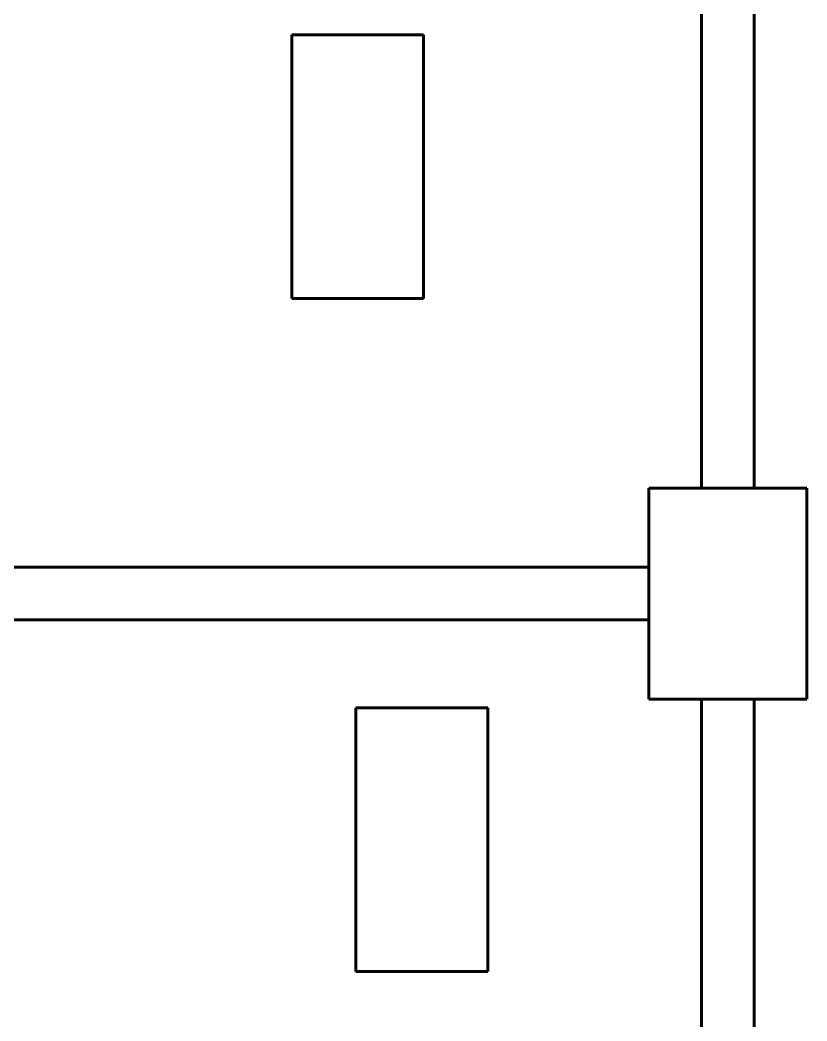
# Model space of a CAD drawing. Extents: x 0 to 297, y 0 to 292.
# Drawn here: x 266.88 to 274.34, y 165.73 to 175.23 of the extents above; entities that cross this region are included whole.
import ezdxf

# ---------------------------------------------------------------- set-up
doc = ezdxf.new("R2010")
doc.units = 0
doc.header["$MEASUREMENT"] = 0
doc.linetypes.add('K5LT_BASIC', pattern=[0])
doc.layers.add('Системный слой', color=7, linetype='Continuous')

# ---------------------------------------------------------------- blocks, each defined once
blk = doc.blocks.new('*U')
at = {"layer": 'Системный слой', "linetype": 'K5LT_BASIC', "lineweight": 60}
for p, q in [((270.7022, 175.0858), (269.4522, 175.0858)), ((269.4522, 175.0858), (269.4522, 172.5858)), ((270.7022, 172.5858), (270.7022, 175.0858)), ((269.4522, 172.5858), (270.7022, 172.5858)), ((272.8378, 170.7856), (272.8378, 168.7856)), ((274.3378, 170.7856), (272.8378, 170.7856)), ((274.3378, 168.7856), (274.3378, 170.7856)), ((272.8378, 168.7856), (274.3378, 168.7856)), ((271.31, 168.702), (270.06, 168.702)), ((270.06, 168.702), (270.06, 166.202)), ((271.31, 166.202), (271.31, 168.702)), ((270.06, 166.202), (271.31, 166.202))]:
    blk.add_line(p, q, dxfattribs=at)

msp = doc.modelspace()

# ---------------------------------------------------------------- linework, layer by layer
at = {"layer": 'Системный слой', "linetype": 'K5LT_BASIC', "lineweight": 60}
for p, q in [((273.3378, 170.7856), (273.3378, 176.2856)), ((273.8378, 176.2856), (273.8378, 170.7856)), ((272.8378, 170.7856), (274.3378, 170.7856)), ((272.8378, 170.7856), (272.8378, 168.7856)), ((272.8378, 168.7856), (272.8378, 170.7856)), ((272.8378, 170.7856), (274.3378, 170.7856)), ((272.8378, 170.7856), (274.3378, 170.7856)), ((272.8378, 170.7856), (272.8378, 168.7856)), ((272.8378, 168.7856), (272.8378, 170.7856)), ((272.8378, 170.7856), (274.3378, 170.7856)), ((274.3378, 170.7856), (273.3378, 170.7856)), ((274.3378, 170.7856), (273.3378, 170.7856)), ((274.3378, 170.7856), (274.3378, 168.7856)), ((274.3378, 168.7856), (274.3378, 170.7856)), ((274.3378, 170.7856), (274.3378, 168.7856)), ((274.3378, 168.7856), (274.3378, 170.7856)), ((251.5885, 170.0354), (272.8381, 170.0354)), ((272.8381, 170.0354), (252.8378, 170.0354)), ((274.3378, 170.0356), (274.3378, 169.2856)), ((274.3378, 170.0356), (274.3378, 169.2856)), ((272.8378, 169.5354), (252.8378, 169.5354)), ((259.8381, 169.5354), (272.8378, 169.5354)), ((274.3378, 168.7856), (272.8378, 168.7856)), ((272.8378, 168.7856), (274.3378, 168.7856)), ((274.3378, 168.7856), (272.8378, 168.7856)), ((272.8378, 168.7856), (274.3378, 168.7856)), ((273.3378, 163.2856), (273.3378, 168.7856)), ((273.8378, 168.7856), (273.8378, 163.2856))]:
    msp.add_line(p, q, dxfattribs=at)

# ---------------------------------------------------------------- block references
at = {"layer": 'Системный слой'}
msp.add_blockref('*U', (0, 0), dxfattribs=at)
msp.add_blockref('*U', (0, 0), dxfattribs=at)
msp.add_blockref('*U', (0, 0), dxfattribs=at)
msp.add_blockref('*U', (0, 0), dxfattribs=at)
msp.add_blockref('*U', (0, 0), dxfattribs=at)
msp.add_blockref('*U', (0, 0), dxfattribs=at)
msp.add_blockref('*U', (0, 0), dxfattribs=at)
msp.add_blockref('*U', (0, 0), dxfattribs=at)
msp.add_blockref('*U', (0, 0), dxfattribs=at)
msp.add_blockref('*U', (0, 0), dxfattribs=at)
msp.add_blockref('*U', (0, 0), dxfattribs=at)
msp.add_blockref('*U', (0, 0), dxfattribs=at)
msp.add_blockref('*U', (0, 0), dxfattribs=at)
msp.add_blockref('*U', (0, 0), dxfattribs=at)
msp.add_blockref('*U', (0, 0), dxfattribs=at)
msp.add_blockref('*U', (0, 0), dxfattribs=at)
msp.add_blockref('*U', (0, 0), dxfattribs=at)
msp.add_blockref('*U', (0, 0), dxfattribs=at)
msp.add_blockref('*U', (0, 0), dxfattribs=at)
msp.add_blockref('*U', (0, 0), dxfattribs=at)
msp.add_blockref('*U', (0, 0), dxfattribs=at)
msp.add_blockref('*U', (0, 0), dxfattribs=at)
msp.add_blockref('*U', (0, 0), dxfattribs=at)
msp.add_blockref('*U', (0, 0), dxfattribs=at)
msp.add_blockref('*U', (0, 0), dxfattribs=at)
msp.add_blockref('*U', (0, 0), dxfattribs=at)
msp.add_blockref('*U', (0, 0), dxfattribs=at)
msp.add_blockref('*U', (0, 0), dxfattribs=at)
msp.add_blockref('*U', (0, 0), dxfattribs=at)
msp.add_blockref('*U', (0, 0), dxfattribs=at)
msp.add_blockref('*U', (0, 0), dxfattribs=at)
msp.add_blockref('*U', (0, 0), dxfattribs=at)
msp.add_blockref('*U', (0, 0), dxfattribs=at)
msp.add_blockref('*U', (0, 0), dxfattribs=at)
msp.add_blockref('*U', (0, 0), dxfattribs=at)
msp.add_blockref('*U', (0, 0), dxfattribs=at)
msp.add_blockref('*U', (0, 0), dxfattribs=at)
msp.add_blockref('*U', (0, 0), dxfattribs=at)
msp.add_blockref('*U', (0, 0), dxfattribs=at)
msp.add_blockref('*U', (0, 0), dxfattribs=at)
msp.add_blockref('*U', (0, 0), dxfattribs=at)
msp.add_blockref('*U', (0, 0), dxfattribs=at)
msp.add_blockref('*U', (0, 0), dxfattribs=at)
msp.add_blockref('*U', (0, 0), dxfattribs=at)
msp.add_blockref('*U', (0, 0), dxfattribs=at)
msp.add_blockref('*U', (0, 0), dxfattribs=at)
msp.add_blockref('*U', (0, 0), dxfattribs=at)
msp.add_blockref('*U', (0, 0), dxfattribs=at)
msp.add_blockref('*U', (0, 0), dxfattribs=at)
msp.add_blockref('*U', (0, 0), dxfattribs=at)
msp.add_blockref('*U', (0, 0), dxfattribs=at)
msp.add_blockref('*U', (0, 0), dxfattribs=at)
msp.add_blockref('*U', (0, 0), dxfattribs=at)
msp.add_blockref('*U', (0, 0), dxfattribs=at)
msp.add_blockref('*U', (0, 0), dxfattribs=at)
msp.add_blockref('*U', (0, 0), dxfattribs=at)
msp.add_blockref('*U', (0, 0), dxfattribs=at)
msp.add_blockref('*U', (0, 0), dxfattribs=at)
msp.add_blockref('*U', (0, 0), dxfattribs=at)
msp.add_blockref('*U', (0, 0), dxfattribs=at)
msp.add_blockref('*U', (0, 0), dxfattribs=at)
msp.add_blockref('*U', (0, 0), dxfattribs=at)
msp.add_blockref('*U', (0, 0), dxfattribs=at)
msp.add_blockref('*U', (0, 0), dxfattribs=at)
msp.add_blockref('*U', (0, 0), dxfattribs=at)
msp.add_blockref('*U', (0, 0), dxfattribs=at)
msp.add_blockref('*U', (0, 0), dxfattribs=at)
msp.add_blockref('*U', (0, 0), dxfattribs=at)
msp.add_blockref('*U', (0, 0), dxfattribs=at)
msp.add_blockref('*U', (0, 0), dxfattribs=at)
msp.add_blockref('*U', (0, 0), dxfattribs=at)
msp.add_blockref('*U', (0, 0), dxfattribs=at)
msp.add_blockref('*U', (0, 0), dxfattribs=at)
msp.add_blockref('*U', (0, 0), dxfattribs=at)
msp.add_blockref('*U', (0, 0), dxfattribs=at)
msp.add_blockref('*U', (0, 0), dxfattribs=at)
msp.add_blockref('*U', (0, 0), dxfattribs=at)
msp.add_blockref('*U', (0, 0), dxfattribs=at)
msp.add_blockref('*U', (0, 0), dxfattribs=at)
msp.add_blockref('*U', (0, 0), dxfattribs=at)
msp.add_blockref('*U', (0, 0), dxfattribs=at)
msp.add_blockref('*U', (0, 0), dxfattribs=at)
msp.add_blockref('*U', (0, 0), dxfattribs=at)
msp.add_blockref('*U', (0, 0), dxfattribs=at)
msp.add_blockref('*U', (0, 0), dxfattribs=at)
msp.add_blockref('*U', (0, 0), dxfattribs=at)
msp.add_blockref('*U', (0, 0), dxfattribs=at)
msp.add_blockref('*U', (0, 0), dxfattribs=at)
msp.add_blockref('*U', (0, 0), dxfattribs=at)
msp.add_blockref('*U', (0, 0), dxfattribs=at)
msp.add_blockref('*U', (0, 0), dxfattribs=at)
msp.add_blockref('*U', (0, 0), dxfattribs=at)
msp.add_blockref('*U', (0, 0), dxfattribs=at)
msp.add_blockref('*U', (0, 0), dxfattribs=at)
msp.add_blockref('*U', (0, 0), dxfattribs=at)
msp.add_blockref('*U', (0, 0), dxfattribs=at)
msp.add_blockref('*U', (0, 0), dxfattribs=at)
msp.add_blockref('*U', (0, 0), dxfattribs=at)
msp.add_blockref('*U', (0, 0), dxfattribs=at)
msp.add_blockref('*U', (0, 0), dxfattribs=at)
msp.add_blockref('*U', (0, 0), dxfattribs=at)
msp.add_blockref('*U', (0, 0), dxfattribs=at)
msp.add_blockref('*U', (0, 0), dxfattribs=at)
msp.add_blockref('*U', (0, 0), dxfattribs=at)
msp.add_blockref('*U', (0, 0), dxfattribs=at)
msp.add_blockref('*U', (0, 0), dxfattribs=at)
msp.add_blockref('*U', (0, 0), dxfattribs=at)
msp.add_blockref('*U', (0, 0), dxfattribs=at)
msp.add_blockref('*U', (0, 0), dxfattribs=at)
msp.add_blockref('*U', (0, 0), dxfattribs=at)
msp.add_blockref('*U', (0, 0), dxfattribs=at)
msp.add_blockref('*U', (0, 0), dxfattribs=at)
msp.add_blockref('*U', (0, 0), dxfattribs=at)
msp.add_blockref('*U', (0, 0), dxfattribs=at)
msp.add_blockref('*U', (0, 0), dxfattribs=at)
msp.add_blockref('*U', (0, 0), dxfattribs=at)
msp.add_blockref('*U', (0, 0), dxfattribs=at)
msp.add_blockref('*U', (0, 0), dxfattribs=at)
msp.add_blockref('*U', (0, 0), dxfattribs=at)
msp.add_blockref('*U', (0, 0), dxfattribs=at)
msp.add_blockref('*U', (0, 0), dxfattribs=at)
msp.add_blockref('*U', (0, 0), dxfattribs=at)
msp.add_blockref('*U', (0, 0), dxfattribs=at)
msp.add_blockref('*U', (0, 0), dxfattribs=at)
msp.add_blockref('*U', (0, 0), dxfattribs=at)
msp.add_blockref('*U', (0, 0), dxfattribs=at)
msp.add_blockref('*U', (0, 0), dxfattribs=at)
msp.add_blockref('*U', (0, 0), dxfattribs=at)
msp.add_blockref('*U', (0, 0), dxfattribs=at)
msp.add_blockref('*U', (0, 0), dxfattribs=at)
msp.add_blockref('*U', (0, 0), dxfattribs=at)
msp.add_blockref('*U', (0, 0), dxfattribs=at)
msp.add_blockref('*U', (0, 0), dxfattribs=at)
msp.add_blockref('*U', (0, 0), dxfattribs=at)
msp.add_blockref('*U', (0, 0), dxfattribs=at)
msp.add_blockref('*U', (0, 0), dxfattribs=at)
msp.add_blockref('*U', (0, 0), dxfattribs=at)
msp.add_blockref('*U', (0, 0), dxfattribs=at)
msp.add_blockref('*U', (0, 0), dxfattribs=at)
msp.add_blockref('*U', (0, 0), dxfattribs=at)
msp.add_blockref('*U', (0, 0), dxfattribs=at)
msp.add_blockref('*U', (0, 0), dxfattribs=at)
msp.add_blockref('*U', (0, 0), dxfattribs=at)
msp.add_blockref('*U', (0, 0), dxfattribs=at)
msp.add_blockref('*U', (0, 0), dxfattribs=at)
msp.add_blockref('*U', (0, 0), dxfattribs=at)
msp.add_blockref('*U', (0, 0), dxfattribs=at)
msp.add_blockref('*U', (0, 0), dxfattribs=at)
msp.add_blockref('*U', (0, 0), dxfattribs=at)
msp.add_blockref('*U', (0, 0), dxfattribs=at)
msp.add_blockref('*U', (0, 0), dxfattribs=at)
msp.add_blockref('*U', (0, 0), dxfattribs=at)
msp.add_blockref('*U', (0, 0), dxfattribs=at)
msp.add_blockref('*U', (0, 0), dxfattribs=at)
msp.add_blockref('*U', (0, 0), dxfattribs=at)
msp.add_blockref('*U', (0, 0), dxfattribs=at)
msp.add_blockref('*U', (0, 0), dxfattribs=at)
msp.add_blockref('*U', (0, 0), dxfattribs=at)
msp.add_blockref('*U', (0, 0), dxfattribs=at)
msp.add_blockref('*U', (0, 0), dxfattribs=at)
msp.add_blockref('*U', (0, 0), dxfattribs=at)
msp.add_blockref('*U', (0, 0), dxfattribs=at)
msp.add_blockref('*U', (0, 0), dxfattribs=at)
msp.add_blockref('*U', (0, 0), dxfattribs=at)
msp.add_blockref('*U', (0, 0), dxfattribs=at)
msp.add_blockref('*U', (0, 0), dxfattribs=at)
msp.add_blockref('*U', (0, 0), dxfattribs=at)
msp.add_blockref('*U', (0, 0), dxfattribs=at)
msp.add_blockref('*U', (0, 0), dxfattribs=at)
msp.add_blockref('*U', (0, 0), dxfattribs=at)
msp.add_blockref('*U', (0, 0), dxfattribs=at)
msp.add_blockref('*U', (0, 0), dxfattribs=at)
msp.add_blockref('*U', (0, 0), dxfattribs=at)
msp.add_blockref('*U', (0, 0), dxfattribs=at)
msp.add_blockref('*U', (0, 0), dxfattribs=at)
msp.add_blockref('*U', (0, 0), dxfattribs=at)
msp.add_blockref('*U', (0, 0), dxfattribs=at)
msp.add_blockref('*U', (0, 0), dxfattribs=at)
msp.add_blockref('*U', (0, 0), dxfattribs=at)
msp.add_blockref('*U', (0, 0), dxfattribs=at)
msp.add_blockref('*U', (0, 0), dxfattribs=at)
msp.add_blockref('*U', (0, 0), dxfattribs=at)
msp.add_blockref('*U', (0, 0), dxfattribs=at)
msp.add_blockref('*U', (0, 0), dxfattribs=at)
msp.add_blockref('*U', (0, 0), dxfattribs=at)
msp.add_blockref('*U', (0, 0), dxfattribs=at)
msp.add_blockref('*U', (0, 0), dxfattribs=at)
msp.add_blockref('*U', (0, 0), dxfattribs=at)
msp.add_blockref('*U', (0, 0), dxfattribs=at)
msp.add_blockref('*U', (0, 0), dxfattribs=at)
msp.add_blockref('*U', (0, 0), dxfattribs=at)
msp.add_blockref('*U', (0, 0), dxfattribs=at)
msp.add_blockref('*U', (0, 0), dxfattribs=at)
msp.add_blockref('*U', (0, 0), dxfattribs=at)
msp.add_blockref('*U', (0, 0), dxfattribs=at)
msp.add_blockref('*U', (0, 0), dxfattribs=at)
msp.add_blockref('*U', (0, 0), dxfattribs=at)
msp.add_blockref('*U', (0, 0), dxfattribs=at)
msp.add_blockref('*U', (0, 0), dxfattribs=at)
msp.add_blockref('*U', (0, 0), dxfattribs=at)
msp.add_blockref('*U', (0, 0), dxfattribs=at)
msp.add_blockref('*U', (0, 0), dxfattribs=at)
msp.add_blockref('*U', (0, 0), dxfattribs=at)
msp.add_blockref('*U', (0, 0), dxfattribs=at)
msp.add_blockref('*U', (0, 0), dxfattribs=at)
msp.add_blockref('*U', (0, 0), dxfattribs=at)
msp.add_blockref('*U', (0, 0), dxfattribs=at)
msp.add_blockref('*U', (0, 0), dxfattribs=at)
msp.add_blockref('*U', (0, 0), dxfattribs=at)
msp.add_blockref('*U', (0, 0), dxfattribs=at)
msp.add_blockref('*U', (0, 0), dxfattribs=at)
msp.add_blockref('*U', (0, 0), dxfattribs=at)
msp.add_blockref('*U', (0, 0), dxfattribs=at)
msp.add_blockref('*U', (0, 0), dxfattribs=at)
msp.add_blockref('*U', (0, 0), dxfattribs=at)
msp.add_blockref('*U', (0, 0), dxfattribs=at)
msp.add_blockref('*U', (0, 0), dxfattribs=at)
msp.add_blockref('*U', (0, 0), dxfattribs=at)
msp.add_blockref('*U', (0, 0), dxfattribs=at)
msp.add_blockref('*U', (0, 0), dxfattribs=at)
msp.add_blockref('*U', (0, 0), dxfattribs=at)
msp.add_blockref('*U', (0, 0), dxfattribs=at)
msp.add_blockref('*U', (0, 0), dxfattribs=at)
msp.add_blockref('*U', (0, 0), dxfattribs=at)
msp.add_blockref('*U', (0, 0), dxfattribs=at)
msp.add_blockref('*U', (0, 0), dxfattribs=at)
msp.add_blockref('*U', (0, 0), dxfattribs=at)
msp.add_blockref('*U', (0, 0), dxfattribs=at)
msp.add_blockref('*U', (0, 0), dxfattribs=at)
msp.add_blockref('*U', (0, 0), dxfattribs=at)
msp.add_blockref('*U', (0, 0), dxfattribs=at)
msp.add_blockref('*U', (0, 0), dxfattribs=at)
msp.add_blockref('*U', (0, 0), dxfattribs=at)
msp.add_blockref('*U', (0, 0), dxfattribs=at)
msp.add_blockref('*U', (0, 0), dxfattribs=at)
msp.add_blockref('*U', (0, 0), dxfattribs=at)
msp.add_blockref('*U', (0, 0), dxfattribs=at)
msp.add_blockref('*U', (0, 0), dxfattribs=at)
msp.add_blockref('*U', (0, 0), dxfattribs=at)
msp.add_blockref('*U', (0, 0), dxfattribs=at)
msp.add_blockref('*U', (0, 0), dxfattribs=at)
msp.add_blockref('*U', (0, 0), dxfattribs=at)
msp.add_blockref('*U', (0, 0), dxfattribs=at)
msp.add_blockref('*U', (0, 0), dxfattribs=at)
msp.add_blockref('*U', (0, 0), dxfattribs=at)
msp.add_blockref('*U', (0, 0), dxfattribs=at)
msp.add_blockref('*U', (0, 0), dxfattribs=at)
msp.add_blockref('*U', (0, 0), dxfattribs=at)
msp.add_blockref('*U', (0, 0), dxfattribs=at)
msp.add_blockref('*U', (0, 0), dxfattribs=at)
msp.add_blockref('*U', (0, 0), dxfattribs=at)
msp.add_blockref('*U', (0, 0), dxfattribs=at)
msp.add_blockref('*U', (0, 0), dxfattribs=at)
msp.add_blockref('*U', (0, 0), dxfattribs=at)
msp.add_blockref('*U', (0, 0), dxfattribs=at)
msp.add_blockref('*U', (0, 0), dxfattribs=at)
msp.add_blockref('*U', (0, 0), dxfattribs=at)
msp.add_blockref('*U', (0, 0), dxfattribs=at)
msp.add_blockref('*U', (0, 0), dxfattribs=at)
msp.add_blockref('*U', (0, 0), dxfattribs=at)
msp.add_blockref('*U', (0, 0), dxfattribs=at)
msp.add_blockref('*U', (0, 0), dxfattribs=at)
msp.add_blockref('*U', (0, 0), dxfattribs=at)
msp.add_blockref('*U', (0, 0), dxfattribs=at)
msp.add_blockref('*U', (0, 0), dxfattribs=at)
msp.add_blockref('*U', (0, 0), dxfattribs=at)
msp.add_blockref('*U', (0, 0), dxfattribs=at)
msp.add_blockref('*U', (0, 0), dxfattribs=at)
msp.add_blockref('*U', (0, 0), dxfattribs=at)
msp.add_blockref('*U', (0, 0), dxfattribs=at)
msp.add_blockref('*U', (0, 0), dxfattribs=at)
msp.add_blockref('*U', (0, 0), dxfattribs=at)
msp.add_blockref('*U', (0, 0), dxfattribs=at)
msp.add_blockref('*U', (0, 0), dxfattribs=at)
msp.add_blockref('*U', (0, 0), dxfattribs=at)
msp.add_blockref('*U', (0, 0), dxfattribs=at)
msp.add_blockref('*U', (0, 0), dxfattribs=at)
msp.add_blockref('*U', (0, 0), dxfattribs=at)
msp.add_blockref('*U', (0, 0), dxfattribs=at)
msp.add_blockref('*U', (0, 0), dxfattribs=at)
msp.add_blockref('*U', (0, 0), dxfattribs=at)
msp.add_blockref('*U', (0, 0), dxfattribs=at)
msp.add_blockref('*U', (0, 0), dxfattribs=at)
msp.add_blockref('*U', (0, 0), dxfattribs=at)
msp.add_blockref('*U', (0, 0), dxfattribs=at)
msp.add_blockref('*U', (0, 0), dxfattribs=at)
msp.add_blockref('*U', (0, 0), dxfattribs=at)
msp.add_blockref('*U', (0, 0), dxfattribs=at)
msp.add_blockref('*U', (0, 0), dxfattribs=at)
msp.add_blockref('*U', (0, 0), dxfattribs=at)
msp.add_blockref('*U', (0, 0), dxfattribs=at)
msp.add_blockref('*U', (0, 0), dxfattribs=at)
msp.add_blockref('*U', (0, 0), dxfattribs=at)
msp.add_blockref('*U', (0, 0), dxfattribs=at)
msp.add_blockref('*U', (0, 0), dxfattribs=at)
msp.add_blockref('*U', (0, 0), dxfattribs=at)
msp.add_blockref('*U', (0, 0), dxfattribs=at)
msp.add_blockref('*U', (0, 0), dxfattribs=at)
msp.add_blockref('*U', (0, 0), dxfattribs=at)
msp.add_blockref('*U', (0, 0), dxfattribs=at)
msp.add_blockref('*U', (0, 0), dxfattribs=at)
msp.add_blockref('*U', (0, 0), dxfattribs=at)
msp.add_blockref('*U', (0, 0), dxfattribs=at)
msp.add_blockref('*U', (0, 0), dxfattribs=at)
msp.add_blockref('*U', (0, 0), dxfattribs=at)
msp.add_blockref('*U', (0, 0), dxfattribs=at)
msp.add_blockref('*U', (0, 0), dxfattribs=at)
msp.add_blockref('*U', (0, 0), dxfattribs=at)
msp.add_blockref('*U', (0, 0), dxfattribs=at)
msp.add_blockref('*U', (0, 0), dxfattribs=at)
msp.add_blockref('*U', (0, 0), dxfattribs=at)
msp.add_blockref('*U', (0, 0), dxfattribs=at)
msp.add_blockref('*U', (0, 0), dxfattribs=at)
msp.add_blockref('*U', (0, 0), dxfattribs=at)
msp.add_blockref('*U', (0, 0), dxfattribs=at)
msp.add_blockref('*U', (0, 0), dxfattribs=at)
msp.add_blockref('*U', (0, 0), dxfattribs=at)
msp.add_blockref('*U', (0, 0), dxfattribs=at)
msp.add_blockref('*U', (0, 0), dxfattribs=at)
msp.add_blockref('*U', (0, 0), dxfattribs=at)
msp.add_blockref('*U', (0, 0), dxfattribs=at)
msp.add_blockref('*U', (0, 0), dxfattribs=at)
msp.add_blockref('*U', (0, 0), dxfattribs=at)
msp.add_blockref('*U', (0, 0), dxfattribs=at)
msp.add_blockref('*U', (0, 0), dxfattribs=at)
msp.add_blockref('*U', (0, 0), dxfattribs=at)
msp.add_blockref('*U', (0, 0), dxfattribs=at)
msp.add_blockref('*U', (0, 0), dxfattribs=at)
msp.add_blockref('*U', (0, 0), dxfattribs=at)
msp.add_blockref('*U', (0, 0), dxfattribs=at)
msp.add_blockref('*U', (0, 0), dxfattribs=at)
msp.add_blockref('*U', (0, 0), dxfattribs=at)
msp.add_blockref('*U', (0, 0), dxfattribs=at)
msp.add_blockref('*U', (0, 0), dxfattribs=at)
msp.add_blockref('*U', (0, 0), dxfattribs=at)
msp.add_blockref('*U', (0, 0), dxfattribs=at)
msp.add_blockref('*U', (0, 0), dxfattribs=at)
msp.add_blockref('*U', (0, 0), dxfattribs=at)
msp.add_blockref('*U', (0, 0), dxfattribs=at)
msp.add_blockref('*U', (0, 0), dxfattribs=at)
msp.add_blockref('*U', (0, 0), dxfattribs=at)
msp.add_blockref('*U', (0, 0), dxfattribs=at)
msp.add_blockref('*U', (0, 0), dxfattribs=at)
msp.add_blockref('*U', (0, 0), dxfattribs=at)
msp.add_blockref('*U', (0, 0), dxfattribs=at)
msp.add_blockref('*U', (0, 0), dxfattribs=at)
msp.add_blockref('*U', (0, 0), dxfattribs=at)
msp.add_blockref('*U', (0, 0), dxfattribs=at)
msp.add_blockref('*U', (0, 0), dxfattribs=at)
msp.add_blockref('*U', (0, 0), dxfattribs=at)
msp.add_blockref('*U', (0, 0), dxfattribs=at)
msp.add_blockref('*U', (0, 0), dxfattribs=at)
msp.add_blockref('*U', (0, 0), dxfattribs=at)
msp.add_blockref('*U', (0, 0), dxfattribs=at)
msp.add_blockref('*U', (0, 0), dxfattribs=at)
msp.add_blockref('*U', (0, 0), dxfattribs=at)
msp.add_blockref('*U', (0, 0), dxfattribs=at)
msp.add_blockref('*U', (0, 0), dxfattribs=at)
msp.add_blockref('*U', (0, 0), dxfattribs=at)
msp.add_blockref('*U', (0, 0), dxfattribs=at)
msp.add_blockref('*U', (0, 0), dxfattribs=at)
msp.add_blockref('*U', (0, 0), dxfattribs=at)
msp.add_blockref('*U', (0, 0), dxfattribs=at)
msp.add_blockref('*U', (0, 0), dxfattribs=at)
msp.add_blockref('*U', (0, 0), dxfattribs=at)
msp.add_blockref('*U', (0, 0), dxfattribs=at)
msp.add_blockref('*U', (0, 0), dxfattribs=at)
msp.add_blockref('*U', (0, 0), dxfattribs=at)
msp.add_blockref('*U', (0, 0), dxfattribs=at)
msp.add_blockref('*U', (0, 0), dxfattribs=at)
msp.add_blockref('*U', (0, 0), dxfattribs=at)
msp.add_blockref('*U', (0, 0), dxfattribs=at)
msp.add_blockref('*U', (0, 0), dxfattribs=at)
msp.add_blockref('*U', (0, 0), dxfattribs=at)
msp.add_blockref('*U', (0, 0), dxfattribs=at)
msp.add_blockref('*U', (0, 0), dxfattribs=at)
msp.add_blockref('*U', (0, 0), dxfattribs=at)
msp.add_blockref('*U', (0, 0), dxfattribs=at)
msp.add_blockref('*U', (0, 0), dxfattribs=at)
msp.add_blockref('*U', (0, 0), dxfattribs=at)
msp.add_blockref('*U', (0, 0), dxfattribs=at)
msp.add_blockref('*U', (0, 0), dxfattribs=at)
msp.add_blockref('*U', (0, 0), dxfattribs=at)
msp.add_blockref('*U', (0, 0), dxfattribs=at)
msp.add_blockref('*U', (0, 0), dxfattribs=at)
msp.add_blockref('*U', (0, 0), dxfattribs=at)
msp.add_blockref('*U', (0, 0), dxfattribs=at)
msp.add_blockref('*U', (0, 0), dxfattribs=at)
msp.add_blockref('*U', (0, 0), dxfattribs=at)
msp.add_blockref('*U', (0, 0), dxfattribs=at)
msp.add_blockref('*U', (0, 0), dxfattribs=at)
msp.add_blockref('*U', (0, 0), dxfattribs=at)
msp.add_blockref('*U', (0, 0), dxfattribs=at)
msp.add_blockref('*U', (0, 0), dxfattribs=at)
msp.add_blockref('*U', (0, 0), dxfattribs=at)
msp.add_blockref('*U', (0, 0), dxfattribs=at)
msp.add_blockref('*U', (0, 0), dxfattribs=at)
msp.add_blockref('*U', (0, 0), dxfattribs=at)
msp.add_blockref('*U', (0, 0), dxfattribs=at)
msp.add_blockref('*U', (0, 0), dxfattribs=at)
msp.add_blockref('*U', (0, 0), dxfattribs=at)
msp.add_blockref('*U', (0, 0), dxfattribs=at)
msp.add_blockref('*U', (0, 0), dxfattribs=at)
msp.add_blockref('*U', (0, 0), dxfattribs=at)
msp.add_blockref('*U', (0, 0), dxfattribs=at)
msp.add_blockref('*U', (0, 0), dxfattribs=at)
msp.add_blockref('*U', (0, 0), dxfattribs=at)
msp.add_blockref('*U', (0, 0), dxfattribs=at)
msp.add_blockref('*U', (0, 0), dxfattribs=at)
msp.add_blockref('*U', (0, 0), dxfattribs=at)
msp.add_blockref('*U', (0, 0), dxfattribs=at)
msp.add_blockref('*U', (0, 0), dxfattribs=at)
msp.add_blockref('*U', (0, 0), dxfattribs=at)
msp.add_blockref('*U', (0, 0), dxfattribs=at)
msp.add_blockref('*U', (0, 0), dxfattribs=at)
msp.add_blockref('*U', (0, 0), dxfattribs=at)
msp.add_blockref('*U', (0, 0), dxfattribs=at)
msp.add_blockref('*U', (0, 0), dxfattribs=at)
msp.add_blockref('*U', (0, 0), dxfattribs=at)
msp.add_blockref('*U', (0, 0), dxfattribs=at)
msp.add_blockref('*U', (0, 0), dxfattribs=at)

doc.saveas('drawing.dxf')
